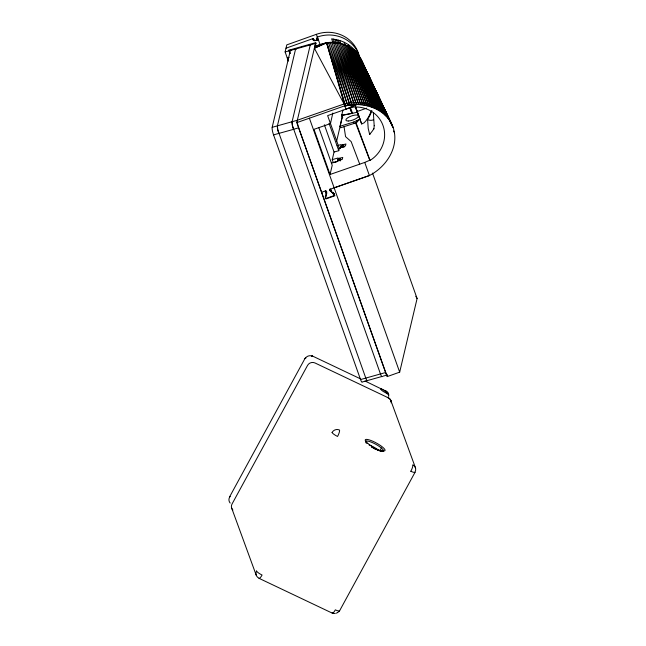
<?xml version="1.0" encoding="UTF-8"?>
<svg xmlns="http://www.w3.org/2000/svg" width="646" height="646" viewBox="0 0 646 646"><rect width="100%" height="100%" fill="white"/><g stroke="black" fill="none" stroke-linecap="round" stroke-linejoin="round"><path stroke-width="0.97" d="M374.187 125.72L373.38 113.002M339.643 160.499A3.335 0.646 74.3 0 0 338.69 159.263L338.536 159.901A3.335 0.646 74.3 0 0 338.577 160.491M338.569 159.57L338.746 159.837A3.335 0.646 74.3 0 0 338.787 160.434L342.283 159.368L342.743 157.43L339.255 158.343L339.425 158.908A3.86 0.751 74.3 0 1 340.394 160.919M342.824 147.046A3.335 0.646 74.3 0 0 341.871 145.81L341.726 146.448A3.335 0.646 74.3 0 0 341.758 147.038M341.968 146.981A3.335 0.646 74.3 0 1 341.928 146.384L341.944 146.973L345.473 145.915L345.925 143.977L342.437 144.89L342.614 145.455A3.86 0.751 74.3 0 1 343.244 146.626M374.187 125.728L373.905 128.998M325.754 196.586L326.036 194.882M296.231 49.225A3.327 0.646 74.3 0 0 295.593 49.031L277.417 125.841L277.748 129.725L365.789 378.088A4.546 0.88 74.3 0 0 367.614 380.502L382.287 376.384A4.546 0.88 74.3 0 1 380.462 373.961L292.42 125.607L292.089 121.714L310.266 44.913A3.327 0.646 74.3 0 1 310.774 44.913M330.469 123.596L327.635 115.626L350.988 107.381A30.475 28.812 -26.6 0 1 382.755 124.815A30.475 28.812 -26.6 0 1 371.329 159.578L364.74 162.421L330.033 174.501L313.98 129.337L330.469 123.596L332.843 113.018M288.197 61.168A6.662 1.292 74.3 0 0 287.22 57.874L285.112 51.938L286.784 44.881L316.362 34.335A33.293 31.492 -20.1 0 1 358.748 54.296M289.731 53.432L289.004 50.146L315.837 42.612L314.949 46.367L320.093 44.534A33.293 31.492 -20.1 0 1 329.654 42.563L337.705 42.983A33.293 31.492 -20.1 0 0 332.9 42.507L325.729 43.08L329.638 42.523M366.742 380.744L362.374 381.972A4.546 0.88 74.3 0 1 360.549 379.557L273.323 134.231A6.072 1.179 74.3 0 1 272.176 127.31L290.353 50.509L315.506 43.444A3.327 0.646 74.3 0 1 316.282 43.863M372.508 173.096L417.098 298.517L399.672 372.153L387.059 376.642L296.764 122.643L315.506 43.444M342.251 116.91L341.855 114.649L342.945 110.03M342.162 116.66L342.533 115.101L351.989 113.357M342.622 115.351L357.327 112.242L359.951 119.13L356.067 122.813L340.571 127.787L340.038 126.269L342.533 115.101M337.527 161.395L333.304 162.574L332.254 159.627L334.055 152.028L324.349 124.743M336.574 141.369L342.485 116.409L341.855 114.649M330.033 174.501L332.214 165.311L318.833 127.674M334.055 152.028L338.77 150.704L339.32 148.394L330.284 122.982M338.779 159.514L338.956 160.911M338.601 159.433L339.174 158.666M341.75 146.117L342.356 145.213M326.246 193.76L326.787 191.83M392.413 125.631L361.34 60.03C355.413 47.215 340.24 40.254 326.561 42.797L314.368 48.232L315.466 46.221L326.464 42.846L314.368 48.232L344.092 103.974L345.481 105.629C364.142 101.317 387.947 109.214 393.648 129.111C398.953 147.966 385.815 167.177 369.399 175.534L334.135 187.816M325.915 191.006L326.319 193.945L325.196 196.965L325.899 198.944L334.903 195.73L333.15 192.468M365.959 442.89L366.726 441.048M380.567 449.826L381.342 447.993M341.992 145.923L342.081 145.754A3.335 0.646 74.3 0 1 343.034 146.989M338.811 159.376L338.9 159.207A3.335 0.646 74.3 0 1 339.853 160.442M315.127 46.883L315.466 46.221M229.588 496.879L305.074 358.304M339.578 610.825L415.063 472.25M373.881 128.635L373.097 129.927A31.153 28.844 13.3 0 1 370.045 133.795L369.601 134.239L368.204 128.376L367.582 119.203A30.677 28.408 13.3 0 0 371.854 110.514M382.166 451.506L383.28 450.238M340.038 126.269L353.653 122.062L359.951 119.13M381.39 388.787L380.688 388.835A4.99 1.098 28.6 0 0 385.622 392.76L388.771 394.868L387.988 392.986A4.958 3.787 -77 0 0 387.584 392.445L386.13 391.25M350.988 107.381L356.624 104.587L335.032 42.426L354.412 104.604L344.633 105.863L296.764 122.643M285.992 48.208L313.084 38.55L314.295 40.02A4.344 1.405 -19.6 0 0 316.443 40.327L318.002 39.794L316.354 39.212L317.38 38.082L317.348 37.032A33.293 31.492 -20.1 0 1 359.733 56.993M366.581 108.181L357.246 111.508L355.575 106.953M355.486 107.05L361.671 123.975L364.231 122.756A30.475 28.828 -20.1 0 0 371.062 111.241M321.522 192.314L325.931 190.74L326.787 193.146L325.641 197.514L325.996 198.5L334.555 195.447L334.079 194.107L329.395 190.255M272.176 127.31L297.33 120.245L344.092 103.974C361.849 99.839 383.926 106.146 391.637 123.959M324.284 43.516L326.464 42.846M285.112 51.938L288.827 50.889M287.22 57.874L289.077 57.349M273.541 134.877L293.486 129.361A6.072 1.179 74.3 0 1 292.089 121.714M293.454 129.281L298.694 127.811L385.702 372.492A4.546 0.88 74.3 0 0 386.647 374.599M369.601 134.239L370.15 134.085M337.131 145.697L341.346 144.51L340.515 148.055L339.32 148.394M339.021 148.41L340.708 147.934M332.254 159.627L338.165 157.963L337.325 161.508L331.414 163.172M360.549 379.557L385.702 372.492M383.167 376.134L387.527 374.906M344.633 105.863L349.946 104.935L330.163 42.378L352.183 104.725L344.633 105.863L345.481 105.629L326.561 42.797L345.852 109.279L356.624 104.587L344.633 105.863L347.709 105.233L326.924 42.733L344.593 103.861M318.47 40.092L314.513 40.779L312.729 38.679M383.546 450.965L384.031 450.965A11.232 2.479 28.6 0 0 380.704 445.692A11.232 2.479 28.6 0 0 367.703 439.514A11.232 2.479 28.6 0 0 367.639 443.18L368.317 443.729A6.202 2.108 50.4 0 1 369.068 444.351L374.107 448.122A15.197 10.441 38.8 0 0 377.587 449.777L382.9 450.916A6.202 0.735 -5.4 0 1 383.546 450.965A2.778 0.614 28.6 0 0 382.23 451.191M332.9 42.507L337.713 42.999M354.654 49.992L355.453 52.173L357.448 53.489L354.654 49.992A33.099 30.653 13.3 0 0 348.525 44.76A33.511 31.032 13.3 0 0 344.261 42.321A33.834 31.331 13.3 0 0 339.667 40.48L331.608 38.825L332.803 42.079L340.151 43.516M339.295 43.322L340.49 43.621L339.271 43.25L338.076 40.004M384.16 390.362L385.815 391.08A5.548 5.249 -20.1 0 1 388.06 393.115L388.214 393.422A5.548 5.249 -20.1 0 1 388.642 396.442M387.285 397.322L389.401 398.461L390.717 400.189L415.475 467.849M312.276 355.946L360.5 378.855M365.038 381.019L383.086 389.796M380.922 388.714L385.791 391.032L386.574 393.18M371.66 447.105L380.769 451.433M259.038 578.332L332.375 613.183M367.404 119.429L368.39 119.922A6.759 6.258 13.3 0 0 373.533 119.785M373.743 448.09L375.794 449.446M330.986 190.15L329.872 189.117L331.495 191.579L334.2 193.752M332.101 192.427L334.079 194.107M342.146 145.269L342.404 145.511A3.86 0.751 74.3 0 1 343.034 146.682M338.964 158.722L339.215 158.964A3.86 0.751 74.3 0 1 339.853 160.135M332.197 192.694L333.966 194.761M332.738 192.976L334.362 195.044M415.782 296.248L417.098 298.517M343.058 144.744L344.27 146.997M342.437 144.89L343.648 147.135M339.869 158.197L340.684 159.699M339.255 158.343L340.466 160.596M389.788 120.745L360.638 58.649L390.765 122.328M393.083 127.351L361.34 60.03L389.877 120.56M387.543 117.758L359.023 56.008L388.714 119.227M384.927 115.02L357.141 53.537L386.284 116.361M393.575 130.96L394.464 132.729M381.972 112.557L355.001 51.26L383.49 113.753M378.701 110.393L352.635 49.209L380.381 111.435M375.148 108.544L350.067 47.392L376.965 109.424M371.353 107.034L347.314 45.834L373.283 107.745M367.332 105.879L344.407 44.55L369.367 106.412M363.149 105.08L341.371 43.548L365.256 105.435M358.829 104.66L338.229 42.838L361.001 104.822M392.768 127.343L362.527 62.888L383.821 108.278M361.97 61.443L391.533 123.862M367.679 74.25L363.004 64.35L368.963 77.124M368.535 76.05L371.507 82.349M373.638 86.847L387.665 116.546M388.9 118.977L359.862 57.308L387.826 117.459M384.677 110.095L388.932 119.171M373.646 87.162L375.35 90.811M379.606 99.936L380.454 101.761M386.655 115.989L358.11 54.748L385.396 114.592M384.047 113.252L356.099 52.374L382.61 111.984M381.092 110.789L353.846 50.21L379.493 109.667M377.821 108.625L351.376 48.272L376.077 107.656M374.268 106.776L348.711 46.585L372.395 105.976M370.465 105.266L345.876 45.155L368.478 104.644M366.452 104.111L342.897 44.009L364.376 103.667M349.785 107.535L351.9 113.115M349.696 107.43L351.82 113.01M355.615 122.99L369.875 160.515M359.725 164.165L351.141 141.587L345.562 136.645L344.052 126.705M362.261 103.312L339.812 43.153L360.113 103.053M350.245 107.139L352.684 113.696M356.035 122.7L370.061 160.45M356.689 52.439L356.883 52.972M355.704 51.195L356.18 52.496M348.525 44.76L349.543 47.546A33.293 31.492 -20.1 0 0 348.194 46.738M344.261 42.321L345.36 45.317A33.293 31.492 -20.1 0 0 343.882 44.711M339.667 40.48L340.846 43.71M336.469 39.6L337.656 42.846M334.838 39.261L336.033 42.515M333.199 39.002L334.386 42.256M331.261 42.466L331.277 42.499A33.293 31.492 -19 0 1 336.114 42.741L336.122 42.765M316.362 34.335L320.093 44.534M231.648 508.022L256.3 575.392M357.06 111.185L357.537 112.517L357.383 112.057M361.671 123.975L356.261 108.924L356.422 109.384M355.405 106.687L358.982 116.619M356.85 120.762L357.238 121.852M353.653 122.062L354.194 123.572M364.74 162.421L369.399 175.534L329.71 189.391L330.195 190.756M317.348 37.032L317.816 38.348M318.639 40.585L318.171 39.269A2.196 0.711 -19.6 0 1 316.669 39.099A2.196 0.711 -19.6 0 1 317.719 38.033M317.033 37.137L317.501 38.445M313.31 39.204L313.795 40.561M312.963 39.333L313.431 40.658M329.072 123.418L338.77 150.704M289.004 50.146L290.24 53.61M309.369 118.145L399.672 372.153M330.607 189.076L331.495 191.579M325.269 190.974L326.319 193.945M357.941 102.892L336.639 42.588L355.744 102.819M298.694 127.811L298.476 127.165A6.072 1.179 74.3 0 1 298.242 126.414M349.066 103.166L328.539 42.515L346.829 103.465M353.524 102.843L333.409 42.329L351.295 102.956L331.786 42.321M390.822 400.48L391 401.384M342.485 116.409L342.687 117.75M298.024 125.647A6.072 1.179 74.3 0 1 297.661 124.137M297.515 123.41A6.072 1.179 74.3 0 1 297.33 120.245M338.722 160.329A2.778 0.541 74.3 0 1 339.408 160.337M338.512 160.386A2.778 0.541 74.3 0 1 339.198 160.394M337.874 161.5A3.222 0.622 74.3 0 1 338.27 159.82M341.904 146.876A2.778 0.541 74.3 0 1 342.59 146.884M341.968 146.408A2.778 0.541 74.3 0 1 342.38 146.941M340.959 147.345A3.222 0.622 74.3 0 1 341.459 146.367M350.859 48.418A33.293 31.492 -20.1 0 1 352.118 49.354M357.585 54.894A33.293 31.492 -20.1 0 1 358.498 56.145M232.899 510.057A5.548 5.249 -20.1 0 1 232.051 503.985L307.544 365.41A5.548 5.249 -20.1 0 1 314.998 362.971L388.262 397.783A5.548 5.249 -20.1 0 1 391.105 401.473M305.873 358.118A5.548 1.227 28.6 0 0 305.074 358.659A5.548 5.249 -20.1 0 1 312.527 356.221A5.548 1.316 -64.6 0 0 311.477 356.285M230.38 496.701A5.548 1.227 28.6 0 0 229.58 497.234A5.548 5.249 -20.1 0 0 230.194 503.056M385.791 391.032A5.548 1.316 -64.6 0 0 385.25 390.773L385.137 390.822A5.548 1.316 -64.6 0 0 384.741 391.096M380.341 450.908A9.868 2.172 28.6 0 0 381.738 448.34L381.213 447.88A9.868 2.172 28.6 0 0 366.815 441.04L366.468 441.081A9.868 2.172 28.6 0 0 366.347 442.68M378.952 450.472A9.868 2.172 28.6 0 1 374.01 448.267M373.162 447.799A9.868 2.172 28.6 0 1 371.515 446.83M367.049 443.471A9.868 2.172 28.6 0 1 366.662 443.059M391.153 401.82A5.548 5.249 -20.1 0 1 391.161 402.854M337.64 612.529A5.548 5.249 -20.1 0 0 339.586 610.462A5.548 1.227 28.6 0 1 335.331 609.84A5.548 1.316 -64.6 0 1 332.125 612.909A5.548 5.249 -20.1 0 0 333.126 613.264M337.325 612.715A5.548 5.249 -20.1 0 1 336.324 613.151M335.266 613.393A5.548 5.249 -20.1 0 1 333.829 613.393M369.076 444.965A9.109 2.011 28.6 0 1 379.154 450.593M387.261 375.205A4.546 0.88 74.3 0 1 386.986 375.043M278.814 133.48A6.072 1.179 74.3 0 1 277.417 125.841M290.353 50.509A3.327 0.646 74.3 0 1 290.999 50.695M348.259 121.02A6.662 2.156 -19.6 0 0 358.417 116.369A6.662 2.156 -19.6 0 0 349.833 116.627A6.662 2.156 -19.6 0 0 348.259 121.02M256.583 571.032A5.548 1.227 28.6 0 0 262.074 575.029A5.548 1.316 -64.6 0 1 258.86 578.097A5.548 5.249 -20.1 0 1 256.583 571.032M332.076 432.457A5.548 1.227 28.6 0 0 337.559 436.454A5.548 1.316 -64.6 0 0 339.53 430.018A5.548 5.249 -20.1 0 0 332.076 432.457M410.824 471.265A5.548 1.227 28.6 0 0 415.071 471.887A5.548 5.249 -20.1 0 0 412.794 464.821A5.548 1.316 -64.6 0 1 410.824 471.265"/></g></svg>
